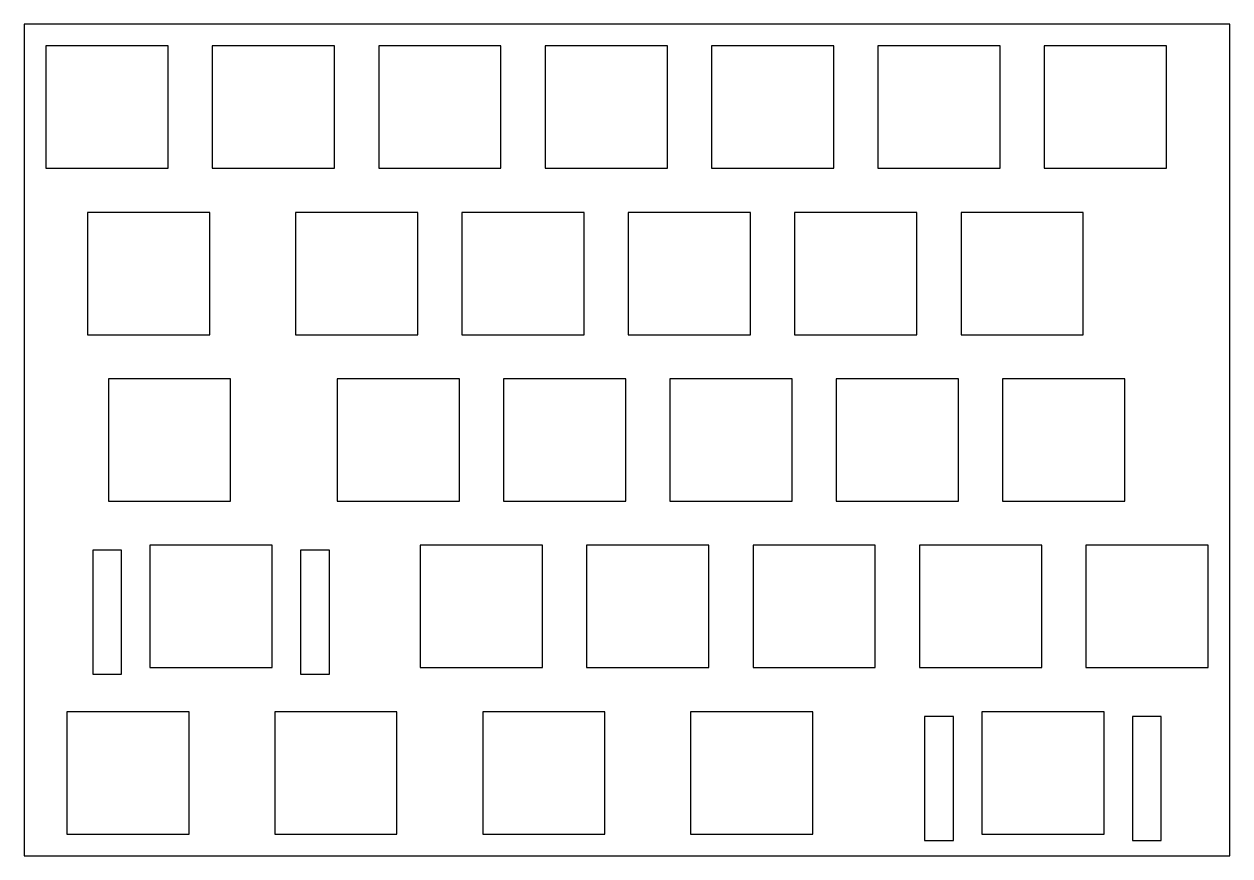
# Model space of a CAD drawing. Header units: metres. Extents: x 0 to 138, y 0 to 96.
import ezdxf

# ---------------------------------------------------------------- set-up
doc = ezdxf.new("R2010")
doc.units = ezdxf.units.M

msp = doc.modelspace()

# ---------------------------------------------------------------- linework, layer by layer
for p, q in [((138.1815, 95.659), (0.119, 95.659)), ((0.119, 95.659), (0.119, 0.459)), ((138.1815, 0.459), (138.1815, 95.659)), ((16.619, 93.159), (2.619, 93.159)), ((2.619, 93.159), (2.619, 79.159)), ((16.619, 79.159), (16.619, 93.159)), ((35.669, 93.159), (21.669, 93.159)), ((21.669, 93.159), (21.669, 79.159)), ((35.669, 79.159), (35.669, 93.159)), ((54.719, 93.159), (40.719, 93.159)), ((40.719, 93.159), (40.719, 79.159)), ((54.719, 79.159), (54.719, 93.159)), ((73.769, 93.159), (59.769, 93.159)), ((59.769, 93.159), (59.769, 79.159)), ((73.769, 79.159), (73.769, 93.159)), ((92.819, 93.159), (78.819, 93.159)), ((78.819, 93.159), (78.819, 79.159)), ((92.819, 79.159), (92.819, 93.159)), ((111.869, 93.159), (97.869, 93.159)), ((97.869, 93.159), (97.869, 79.159)), ((111.869, 79.159), (111.869, 93.159)), ((130.919, 93.159), (116.919, 93.159)), ((116.919, 93.159), (116.919, 79.159)), ((130.919, 79.159), (130.919, 93.159)), ((2.619, 79.159), (16.619, 79.159)), ((21.669, 79.159), (35.669, 79.159)), ((40.719, 79.159), (54.719, 79.159)), ((59.769, 79.159), (73.769, 79.159)), ((78.819, 79.159), (92.819, 79.159)), ((97.869, 79.159), (111.869, 79.159)), ((116.919, 79.159), (130.919, 79.159)), ((21.3815, 74.109), (7.3815, 74.109)), ((7.3815, 74.109), (7.3815, 60.109)), ((21.3815, 60.109), (21.3815, 74.109)), ((45.194, 74.109), (31.194, 74.109)), ((31.194, 74.109), (31.194, 60.109)), ((45.194, 60.109), (45.194, 74.109)), ((64.244, 74.109), (50.244, 74.109)), ((50.244, 74.109), (50.244, 60.109)), ((64.244, 60.109), (64.244, 74.109)), ((83.294, 74.109), (69.294, 74.109)), ((69.294, 74.109), (69.294, 60.109)), ((83.294, 60.109), (83.294, 74.109)), ((102.344, 74.109), (88.344, 74.109)), ((88.344, 74.109), (88.344, 60.109)), ((102.344, 60.109), (102.344, 74.109)), ((121.394, 74.109), (107.394, 74.109)), ((107.394, 74.109), (107.394, 60.109)), ((121.394, 60.109), (121.394, 74.109)), ((7.3815, 60.109), (21.3815, 60.109)), ((31.194, 60.109), (45.194, 60.109)), ((50.244, 60.109), (64.244, 60.109)), ((69.294, 60.109), (83.294, 60.109)), ((88.344, 60.109), (102.344, 60.109)), ((107.394, 60.109), (121.394, 60.109)), ((23.7628, 55.059), (9.7628, 55.059)), ((9.7628, 55.059), (9.7628, 41.059)), ((23.7628, 41.059), (23.7628, 55.059)), ((49.9565, 55.059), (35.9565, 55.059)), ((35.9565, 55.059), (35.9565, 41.059)), ((49.9565, 41.059), (49.9565, 55.059)), ((69.0065, 55.059), (55.0065, 55.059)), ((55.0065, 55.059), (55.0065, 41.059)), ((69.0065, 41.059), (69.0065, 55.059)), ((88.0565, 55.059), (74.0565, 55.059)), ((74.0565, 55.059), (74.0565, 41.059)), ((88.0565, 41.059), (88.0565, 55.059)), ((107.1065, 55.059), (93.1065, 55.059)), ((93.1065, 55.059), (93.1065, 41.059)), ((107.1065, 41.059), (107.1065, 55.059)), ((126.1565, 55.059), (112.1565, 55.059)), ((112.1565, 55.059), (112.1565, 41.059)), ((126.1565, 41.059), (126.1565, 55.059)), ((9.7628, 41.059), (23.7628, 41.059)), ((35.9565, 41.059), (49.9565, 41.059)), ((55.0065, 41.059), (69.0065, 41.059)), ((74.0565, 41.059), (88.0565, 41.059)), ((93.1065, 41.059), (107.1065, 41.059)), ((112.1565, 41.059), (126.1565, 41.059)), ((28.5253, 36.009), (14.5253, 36.009)), ((14.5253, 36.009), (14.5253, 22.009)), ((28.5253, 22.009), (28.5253, 36.009)), ((59.4815, 36.009), (45.4815, 36.009)), ((45.4815, 36.009), (45.4815, 22.009)), ((59.4815, 22.009), (59.4815, 36.009)), ((78.5315, 36.009), (64.5315, 36.009)), ((64.5315, 36.009), (64.5315, 22.009)), ((78.5315, 22.009), (78.5315, 36.009)), ((97.5815, 36.009), (83.5815, 36.009)), ((83.5815, 36.009), (83.5815, 22.009)), ((97.5815, 22.009), (97.5815, 36.009)), ((116.6315, 36.009), (102.6315, 36.009)), ((102.6315, 36.009), (102.6315, 22.009)), ((116.6315, 22.009), (116.6315, 36.009)), ((135.6815, 36.009), (121.6815, 36.009)), ((121.6815, 36.009), (121.6815, 22.009)), ((135.6815, 22.009), (135.6815, 36.009)), ((11.2753, 35.4595), (7.9753, 35.4595)), ((7.9753, 35.4595), (7.9753, 21.2585)), ((11.2753, 21.2585), (11.2753, 35.4595)), ((35.0753, 35.4595), (31.7753, 35.4595)), ((31.7753, 35.4595), (31.7753, 21.2585)), ((35.0753, 21.2585), (35.0753, 35.4595)), ((7.9753, 21.2585), (11.2753, 21.2585)), ((14.5253, 22.009), (28.5253, 22.009)), ((31.7753, 21.2585), (35.0753, 21.2585)), ((45.4815, 22.009), (59.4815, 22.009)), ((64.5315, 22.009), (78.5315, 22.009)), ((83.5815, 22.009), (97.5815, 22.009)), ((102.6315, 22.009), (116.6315, 22.009)), ((121.6815, 22.009), (135.6815, 22.009)), ((19.0003, 16.959), (5.0002, 16.959)), ((5.0002, 16.959), (5.0002, 2.959)), ((19.0003, 2.959), (19.0003, 16.959)), ((42.8128, 16.959), (28.8128, 16.959)), ((28.8128, 16.959), (28.8128, 2.959)), ((42.8128, 2.959), (42.8128, 16.959)), ((66.6252, 16.959), (52.6253, 16.959)), ((52.6253, 16.959), (52.6253, 2.959)), ((66.6252, 2.959), (66.6252, 16.959)), ((90.4377, 16.959), (76.4377, 16.959)), ((76.4377, 16.959), (76.4377, 2.959)), ((90.4377, 2.959), (90.4377, 16.959)), ((123.7752, 16.959), (109.7752, 16.959)), ((109.7752, 16.959), (109.7752, 2.959)), ((123.7752, 2.959), (123.7752, 16.959)), ((106.5252, 16.4095), (103.2252, 16.4095)), ((103.2252, 16.4095), (103.2252, 2.2085)), ((106.5252, 2.2085), (106.5252, 16.4095)), ((130.3253, 16.4095), (127.0252, 16.4095)), ((127.0252, 16.4095), (127.0252, 2.2085)), ((130.3253, 2.2085), (130.3253, 16.4095)), ((5.0002, 2.959), (19.0003, 2.959)), ((28.8128, 2.959), (42.8128, 2.959)), ((52.6253, 2.959), (66.6252, 2.959)), ((76.4377, 2.959), (90.4377, 2.959)), ((109.7752, 2.959), (123.7752, 2.959)), ((103.2252, 2.2085), (106.5252, 2.2085)), ((127.0252, 2.2085), (130.3253, 2.2085)), ((0.119, 0.459), (138.1815, 0.459))]:
    msp.add_line(p, q)

doc.saveas('drawing.dxf')
